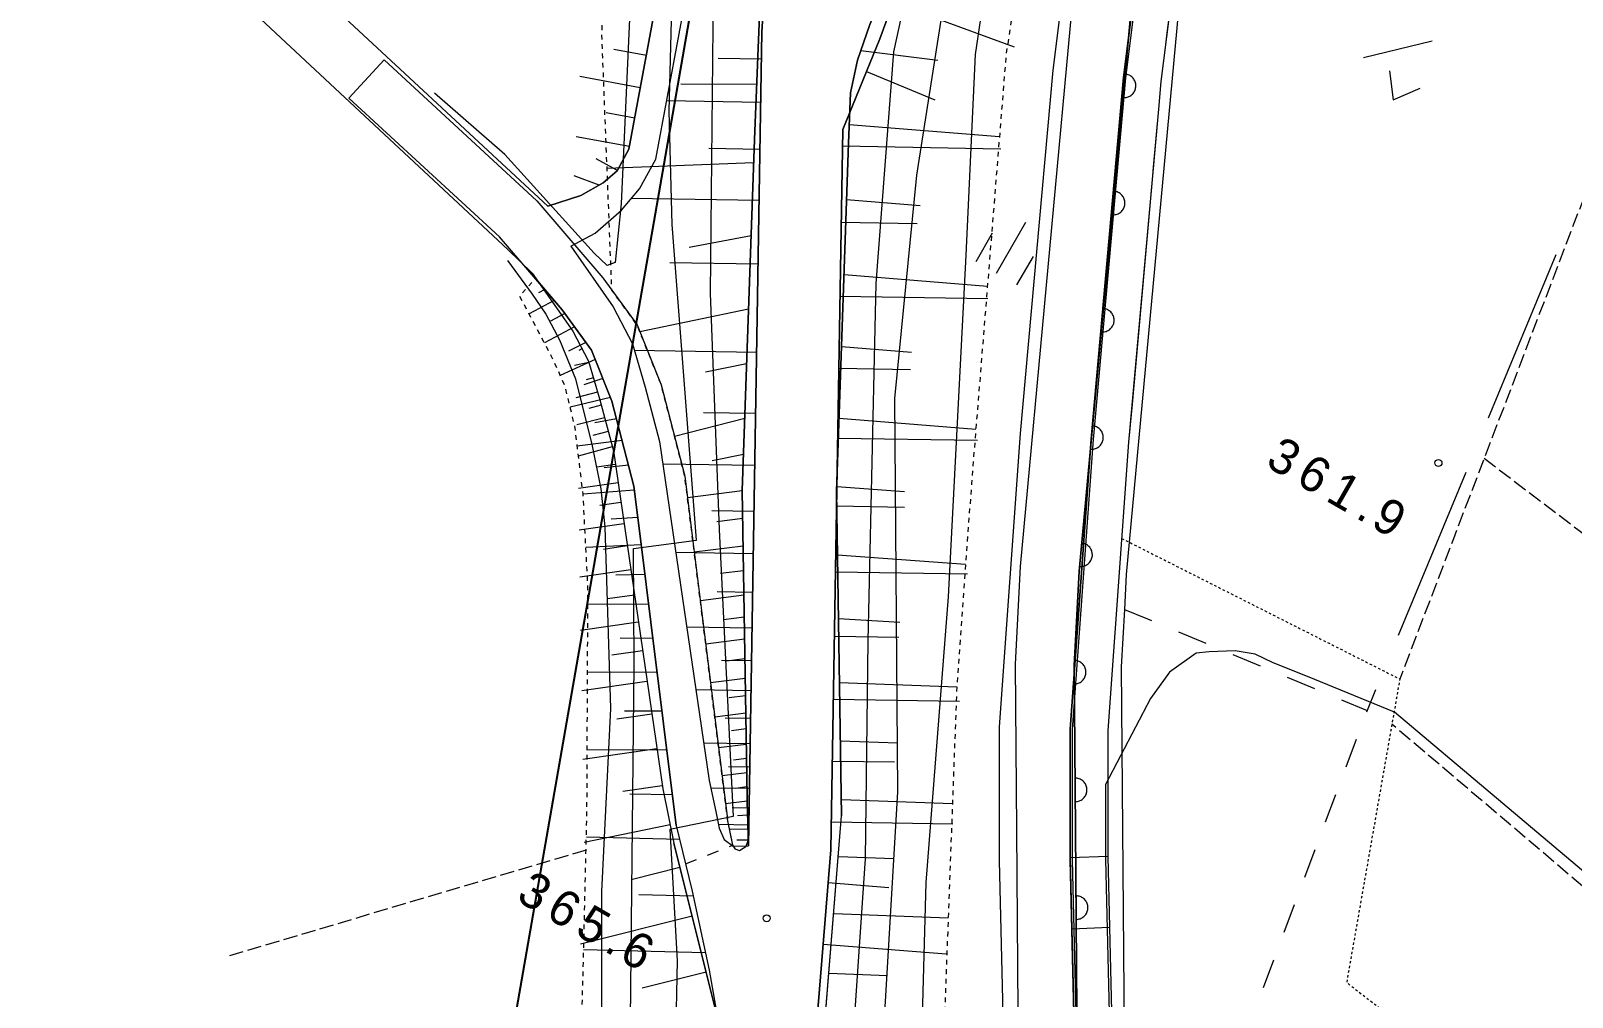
# Model space of a CAD drawing. Header units: millimetres. Extents: x -256476 to 341554, y -216330 to 457415.
# Drawn here: x -188020 to -122572, y 119272 to 160313 of the extents above; entities that cross this region are included whole.
import ezdxf

# ---------------------------------------------------------------- set-up
doc = ezdxf.new("R2010")
doc.units = ezdxf.units.MM
doc.header["$LTSCALE"] = 400
for name, pattern in [('561019', [1, 0.5, -0.5]), ('56201', [2.5, 1.25, -1.25]), ('56301', [0.5, 0.25, -0.25]), ('56302', [2, 1.5, -0.5])]:
    doc.linetypes.add(name, pattern=pattern)
doc.layers.get('Defpoints').update_dxf_attribs({"color": 153})
doc.layers.add('D-BGD', color=7, linetype='Continuous', lineweight=13)
doc.layers.add('●予備設計_LP横断', color=7, linetype='Continuous', lineweight=13)
doc.styles.add('Style-WORKING', font='WORKING.shx')
doc.linetypes.add('56111', pattern='A,1.25,[30,dgnlstyle-dm500.shx,S=0.004,R=0,X=0,Y=0],1.25', length=2.5)

# ---------------------------------------------------------------- blocks, each defined once
blk = doc.blocks.new('M6313')
at = {"layer": '●予備設計_LP横断', "linetype": 'Continuous', "lineweight": 9, "flags": 128}
blk.add_lwpolyline([(-0.75, 0), (0, -1), (0.75, 0)], dxfattribs=at)
blk = doc.blocks.new('M6334')
at = {"layer": '●予備設計_LP横断', "linetype": 'Continuous', "lineweight": 9}
for p, q in [((0, -1.25), (0, 1.25)), ((-1, -1.25), (-1, 0.15)), ((1, -1.25), (1, 0.15))]:
    blk.add_line(p, q, dxfattribs=at)
blk = doc.blocks.new('M7312')
at = {"layer": '●予備設計_LP横断', "linetype": 'Continuous', "lineweight": 20}
blk.add_circle((0, -0.001), 0.15, dxfattribs=at)

msp = doc.modelspace()

# ---------------------------------------------------------------- linework, layer by layer
at = {"layer": 'D-BGD', "linetype": 'Continuous'}
for p, q in [((-151405.2, 161518.7), (-146260.1, 159633.9)), ((-131433.8, 159176.4), (-128519.4, 159884.2)), ((-161879.5, 159269.4), (-163258.1, 159519.7)), ((-157001.6, 159106.9), (-158841, 159137.6)), ((-152773.1, 159479), (-149506.5, 159068.6)), ((-152538.9, 158583.2), (-149629.6, 157383.8)), ((-162143.5, 157887.1), (-164713.5, 158372.4)), ((-157199.6, 158037.1), (-160413.9, 158043.1)), ((-157032.4, 157267.5), (-161019.9, 157333.5)), ((-162375, 156601.4), (-163585, 156824)), ((-162606.3, 155396.4), (-164857.7, 155813.9)), ((-153265.2, 156337.5), (-146891.1, 155823.8)), ((-157058.5, 155275.6), (-159229, 155312.1)), ((-153560.4, 155421.7), (-146834.2, 155304.1)), ((-163139.7, 154388.1), (-164011.7, 154877.8)), ((-157329.2, 154713), (-163551.1, 154470.2)), ((-163884.3, 153754.9), (-164945, 154157)), ((-157095.1, 153105), (-162523.9, 153192)), ((-153380.8, 153147.7), (-150262.8, 152896.5)), ((-153609.5, 152185.7), (-150378.6, 152127.9)), ((-157436.9, 151601.6), (-160068.1, 151106.5)), ((-123258.6, 150794.2, 362553), (-126132.1, 143866.8, 362538)), ((-157140.4, 150397.5), (-160891.1, 150454.2)), ((-153491.2, 149957.7), (-147403.5, 149467)), ((-166197.8, 149322.5), (-166464.1, 149182.1)), ((-165797.7, 148856.4), (-166862.9, 148294.8)), ((-153662.2, 149044.1), (-147378.8, 148938.7)), ((-165348.2, 148309.4), (-165951.4, 147987)), ((-157544.6, 148490.1), (-162163.1, 147535)), ((-164932.4, 147735.8), (-166212.5, 147061)), ((-164452, 147073.1), (-165186.7, 146709.5)), ((-164623.9, 146809.6), (-164744.4, 146740.4)), ((-157197.1, 146646.8), (-162397.7, 146729.5)), ((-153596.6, 146911.9), (-150622.3, 146672.2)), ((-164061.3, 146360.6), (-165540.8, 145680.7)), ((-164326.5, 146223.4), (-164938.3, 146102.2)), ((-157624.8, 146171.3), (-159373.2, 145817.9)), ((-153714.6, 145983), (-150662.3, 145935.5)), ((-163735.3, 145553.2), (-164532.4, 145279.9)), ((-164130.9, 145580.4), (-164444.9, 145495.6)), ((-163409.3, 144745.8), (-165118.1, 144332.6)), ((-163956.3, 144961), (-164879.8, 144719)), ((-163800.2, 144409.9), (-164327.7, 144274.8)), ((-157244.6, 144055.8), (-159451.1, 144090)), ((-163656.5, 143877.4), (-164834.3, 143574.1)), ((-163150.6, 143832.5), (-164065, 143667.5)), ((-157705, 143852.6), (-160686.5, 143084.8)), ((-153702, 143866.1), (-147892.7, 143397.9)), ((-162913.7, 142912), (-164819.2, 142679.7)), ((-163506.6, 143295.3), (-164157, 143127)), ((-153756.9, 143019.9), (-147827.1, 142921.7)), ((-163329.7, 142640), (-164785.6, 142254.2)), ((-157758.3, 142314.1), (-159084.9, 142049.5)), ((-163202.6, 141897.9), (-163993, 141787)), ((-162643.3, 141861.5), (-163674.3, 141757.5)), ((-157278.8, 141849.3), (-161185.7, 141915.1)), ((-127090.6, 141557.2, 362533), (-129964.2, 134629.7, 362517)), ((-163086.7, 141116.2), (-164763.1, 140868.7)), ((-162395, 140806.8), (-164569.4, 140631.6)), ((-157810.5, 140775.7), (-160137.5, 140484.9)), ((-153802.5, 140962), (-150922.2, 140745.7)), ((-162969.8, 140276.2), (-163859.4, 140153.2)), ((-153807.7, 140142.4), (-150921.5, 140086.7)), ((-162250, 139646.4), (-163380.4, 139572.2)), ((-157316, 139898.3), (-159102, 139921.5)), ((-157792.1, 139603.3), (-158892.5, 139465.9)), ((-162838.1, 139381.5), (-164735.3, 139111)), ((-162105, 138486), (-164452, 138364.5)), ((-162700.4, 138437.3), (-163707.9, 138289.8)), ((-157344.1, 138103.6), (-160633.4, 138160.4)), ((-157773.6, 138430.9), (-159848.5, 138172.1)), ((-153767.1, 138056.6), (-148327, 137662.4)), ((-162544.2, 137424.8), (-164708.2, 137111.5)), ((-161946.9, 137218.9), (-163178.6, 137191.3)), ((-157757.1, 137385.6), (-158738.5, 137263.1)), ((-153854.5, 137331.9), (-148250.8, 137248.2)), ((-162391.9, 136345.3), (-163534.7, 136183.2)), ((-157740.7, 136340.2), (-159591.2, 136109.3)), ((-157368.2, 136456.5), (-158876.4, 136481.4)), ((-161788.8, 135951.8), (-164368.7, 135963)), ((-162229.8, 135202.5), (-164674.2, 134842.8)), ((-157393.1, 134948.3), (-160172.6, 134988.9)), ((-157726, 135407.9), (-158601.4, 135298.9)), ((-153724.4, 135348.9), (-151119.9, 135204.2)), ((-161609.1, 134508.4), (-162992.1, 134514.3)), ((-157711.3, 134475.6), (-159362.5, 134270.7)), ((-153896.2, 134610.7), (-151166.3, 134564)), ((-139282.4, 134782.8, 362905), (-138130.4, 134302.8, 362848)), ((-162045.7, 133977.8), (-163351, 133793.8)), ((-157411.6, 133551.7), (-158691.5, 133572.3)), ((-157698.2, 133643.8), (-158479.4, 133546.8)), ((-136977.4, 133822.4, 362791), (-135824, 133342.8, 362734)), ((-161430, 133064.9), (-164381.1, 133077.6)), ((-134672, 132862.8, 362677), (-133519, 132382.3, 362620)), ((-161856.7, 132681.1), (-164626.2, 132277.6)), ((-157440.9, 132276.7), (-159781.3, 132318.6)), ((-157685.1, 132811.9), (-159158.8, 132629)), ((-153681.8, 132641.2), (-148703.6, 132456.7)), ((-130922.2, 132321, 362512), (-131282.7, 131450.9, 362510)), ((-157673.4, 132069.5), (-158370.6, 131983)), ((-153940.2, 131925.4), (-148587.1, 131847.3)), ((-161650.6, 131293.9), (-163132.1, 131084.3)), ((-161225.1, 131413.9), (-162806.6, 131420.7)), ((-157661.7, 131327.1), (-158976.9, 131163.9)), ((-157455, 131108.3), (-158534.1, 131117.3)), ((-157651.3, 130664.5), (-158273.5, 130587.3)), ((-161436.1, 129821.1), (-164585.3, 129359)), ((-161020.1, 129763), (-164395.3, 129777.5)), ((-157477.6, 130025.6), (-159455.9, 130055.4)), ((-157640.9, 130002), (-158814.6, 129856.3)), ((-153642.7, 130157.2), (-151219.1, 130067.4)), ((-131746.8, 130210.2, 362492), (-132185.2, 129040, 362476)), ((-157490, 129040.7), (-158394.2, 129053)), ((-157631.4, 129402), (-158186.3, 129333.2)), ((-153985.4, 129298.5), (-151353.4, 129262)), ((-157622, 128802.1), (-158667.7, 128672.3)), ((-161209.4, 128249), (-162885.7, 128001.4)), ((-160784, 127860.5), (-162580.6, 127894.8)), ((-157507.2, 128127.9), (-159154.4, 128151.9)), ((-157612.5, 128202.2), (-158103.4, 128141.3)), ((-153603.6, 127673.2), (-148887.3, 127498.4)), ((-132623.4, 127868.5, 362459), (-133061, 126697.9, 362442)), ((-157603.1, 127602.3), (-158520.7, 127488.4)), ((-157519.3, 127304.3), (-158239.9, 127314.8)), ((-157593.6, 127002.3), (-158014.1, 126971.6)), ((-154657, 113762.6), (-153592.6, 126975.8)), ((-160871.3, 126589.7), (-164521.1, 125838.7)), ((-157529.8, 126583.7), (-158823.4, 126600.7)), ((-157586, 126402.4), (-158346.7, 126393.2)), ((-154027.9, 126716.2), (-148863.3, 126631.1)), ((-160476.5, 125971.4), (-164430.5, 126067.3)), ((-158312.9, 116191.6, 366370), (-160714.5, 125819.1, 365860)), ((-157545.1, 125935), (-158046.1, 125946.2)), ((-153731.9, 125247.3), (-151371.3, 125159.6)), ((-142284, 125250.7), (-143883.5, 125193.1)), ((-143883.5, 125193.1), (-143815.3, 122173.4)), ((-133499.4, 125527.7, 362426), (-133937, 124357.1, 362409)), ((-160461.6, 124774.1), (-162525.6, 124253.4)), ((-154159.8, 124139.1), (-151591.5, 123931.6)), ((-159888.4, 123568.7), (-162205.7, 123616.1)), ((-134375.5, 123186.9, 362393), (-134813.6, 122015.4, 362376)), ((-159941, 122710), (-164673.5, 121520.2)), ((-153927.1, 122823.5), (-149067.2, 122643.4)), ((-143815.3, 122173.4), (-142216.4, 122252.1)), ((-159369.1, 121150.1), (-164546.8, 121275.8)), ((-154369.8, 121526.2), (-149152.7, 121111)), ((-135252.1, 120845.3, 362359), (-135689.7, 119674.6, 362343)), ((-159344.2, 120337), (-162062.3, 119661.7)), ((-154131.2, 120290), (-151646.3, 120197.9))]:
    msp.add_line(p, q, dxfattribs=at)
at = {"layer": 'D-BGD', "linetype": '56302'}
for p, q in [((-75797.7, 84614.7), (-130226.8, 130865.9)), ((-164443.6, 125522), (-179634.1, 121013.4))]:
    msp.add_line(p, q, dxfattribs=at)
at = {"layer": 'D-BGD', "linetype": '56201'}
msp.add_line((-160219, 124933.3), (-158207, 125730.7), dxfattribs=at)
at = {"layer": 'D-BGD', "linetype": '561019', "flags": 128}
for points in [[(-157580.1, 125910.2), (-157662.6, 125654.3), (-157927, 125491.4), (-158092.5, 125556.5), (-158207, 125730.7), (-158439.4, 126833.2), (-159511.3, 135469.2), (-159906.5, 138636.4), (-160251.1, 141394), (-161250.3, 145274.1), (-162280.6, 147826), (-163349.8, 149301.1), (-163504.5, 153275.9), (-163772, 160128.8), (-163374.4, 170014.7), (-162501.2, 182389.7), (-162293.5, 185331.6), (-161610.7, 190135.3), (-159747.5, 203249.3), (-156579.4, 221721.7), (-152756.9, 239111), (-147692.1, 259980), (-144297.4, 274488.2), (-138728.7, 293328.2), (-132607.9, 310939.6), (-128030, 329396.4), (-125391.2, 340793.5), (-121737.6, 355978.7), (-121476.6, 357062.9), (-118161.7, 368448.4), (-114305.1, 388152.6), (-108075.5, 415729.5), (-107956.7, 416062.6), (-106990.1, 418781.5), (-104465.4, 429538.2)], [(-137021.9, 205327.4), (-137242.7, 204309), (-137721.4, 202107.7), (-139596.4, 192043.3), (-142828.7, 180023.1), (-144571.9, 172943.1), (-146612.6, 159279.5), (-148078.5, 141091.6), (-148702.8, 132476.7), (-149289.5, 116645.1), (-150036.7, 100241.4), (-150201.1, 76245.2), (-150203.9, 53077.8), (-151423.1, 37315.7), (-152099.3, 28578.4), (-153649.7, 11820.9), (-154202.8, -3302.2), (-154281.6, -15804), (-154211.2, -24183.7), (-153320, -28627), (-153067.2, -29888.8), (-153114.4, -30647.2), (-153222.5, -32376.3), (-153515.1, -41898.5)], [(-164036.7, -33090), (-164459.4, -31584), (-164762.7, -29464.9), (-165152.4, -26749.6), (-165761.3, -22166.4), (-166136.4, -15593.1), (-166162.2, -15150.3), (-167219.4, -7873.5), (-167672.2, -5512.8), (-167473.9, 25812.4), (-167662.1, 42693.8), (-167436.4, 47410.8), (-166556.9, 65744.3), (-165937.8, 89518.3), (-164780.5, 111646), (-164407.1, 127028.2), (-164365.5, 136694.2), (-164569.4, 140631.6), (-164921.7, 143520.4), (-165336.6, 145236.5), (-165920.8, 146507.8), (-167260, 149048.1), (-166946.2, 149399.4), (-166597.9, 149788.6)]]:
    msp.add_lwpolyline(points, dxfattribs=at)
at = {"layer": 'D-BGD', "linetype": 'Continuous', "flags": 128}
for points in [[(-157592.2, 126912.6), (-157810.8, 140795.3), (-157295.1, 155698.7), (-156848.9, 166622.5), (-155675.7, 180775.5), (-153851.7, 195689.4), (-152161.3, 207240.6), (-149461.5, 221268.2), (-146277.1, 236104.9), (-144334.7, 244552.6), (-140745.7, 258419.7), (-134447.6, 279929.3), (-129344.4, 297688.6), (-123827.9, 316231), (-123075, 318865.2), (-119388, 331759), (-114599.4, 349115.4)], [(-129344.4, 297688.6), (-134447.6, 279929.3), (-140745.7, 258419.7), (-144334.7, 244552.6), (-146277.1, 236104.9), (-149461.5, 221268.2), (-152161.3, 207240.6), (-153851.7, 195689.4), (-155675.7, 180775.5), (-156848.9, 166622.5), (-157295.1, 155698.7), (-157810.8, 140795.3), (-157592.2, 126912.6), (-157580.1, 125910.2)], [(-154657, 113762.6), (-153592.6, 126975.8), (-153809.6, 140757.2), (-153297.7, 155547.5), (-153210, 157680.6), (-152916.5, 159062.1), (-152392.6, 160585.6), (-151434.4, 162882.7), (-150390.5, 165790.3), (-150003, 166869.7), (-147645, 174800.6), (-147282, 176020), (-144323.5, 187247), (-142540.4, 193547.6), (-141542.5, 196606.1), (-141215.3, 197610.7), (-140172.3, 200426.5), (-139029.8, 202773.3), (-138359, 203809.9), (-137631.7, 204792.1), (-137021.9, 205327.4)], [(-151404, -24186.1), (-150833.7, -15946.1), (-150441.2, -7240.7), (-149927.5, 4998.4), (-149336.5, 25884.1), (-149067.9, 28879.8), (-146702, 39196.1), (-145702.7, 45014), (-145424.8, 48647.9), (-145067.5, 53694.1), (-144609.5, 60434.5), (-144438.9, 64156.6), (-144791.9, 69313.5), (-146034.4, 78714.2), (-146662.4, 84735.1), (-146732.5, 92170.1), (-146563.2, 111479.3), (-146883.9, 125056.1), (-146892.7, 130755.7), (-145990.9, 143206.5), (-144613.1, 158644.5), (-143079.6, 170855.7), (-140266.8, 188447), (-137721.4, 202107.7)], [(-150003, 166869.7), (-150390.5, 165790.3), (-151434.4, 162882.7), (-152392.6, 160585.6), (-152916.5, 159062.1), (-153210, 157680.6)], [(-141035.8, 163057.9), (-141629.8, 158324.2), (-143000.4, 142965.1), (-143892.5, 130649.4), (-143883.5, 125193.1)], [(-141035.5, 163057.8), (-141629.8, 158324.2), (-143000.4, 142965.1), (-143892.5, 130649.4), (-143884, 125193.1)], [(-139445.6, 162856.6), (-139792.6, 160099.8), (-139856.2, 159605.8)], [(-160622.9, 126562.3), (-161694.8, 135198.3), (-162080.4, 138289.7), (-162416.8, 140981.4), (-163344.3, 144585), (-164219.6, 146752.5), (-165456.7, 148459), (-168116.8, 151556.8), (-174513, 157459.5), (-173021.8, 159076.5)], [(-173021.8, 159076.5), (-166531.2, 153087.2), (-163728.9, 149823.5), (-162280.6, 147826), (-161250.3, 145274.1), (-160251.1, 141394), (-159906.5, 138636.4), (-159511.3, 135469.2), (-158439.4, 126833.2)], [(-139856.2, 159605.8), (-140038.3, 158153.3), (-140142.7, 156988.4), (-140395, 154157.6), (-141405.5, 142836.1), (-142293, 130592.8), (-142284, 125250.7)], [(-153210, 157680.6), (-153297.7, 155547.5), (-153809.6, 140757.2), (-153592.6, 126975.8)], [(-166597.9, 149788.6), (-165456.7, 148459), (-164219.6, 146752.5), (-163344.3, 144585), (-162416.8, 140981.4), (-162080.4, 138289.7), (-161694.8, 135198.3), (-160622.9, 126562.3), (-159932.8, 123775.7), (-159213.6, 120425.7), (-158784.9, 117928.9), (-158661.2, 116133.4), (-158646, 114050.8), (-159581.5, 101089.9), (-160164.3, 88849), (-160710.2, 76325.1), (-161149.3, 62795.1), (-161762.5, 44712.2), (-162304.7, 28520.6), (-162731.2, 11829.9), (-163284.3, -3608.1), (-163656.9, -20479.8), (-164059.5, -30783.9), (-164036.7, -33090)], [(-160622.9, 126562.3), (-159932.8, 123775.7), (-159213.6, 120425.7), (-158784.9, 117928.9), (-158661.2, 116133.4), (-158646, 114050.8)], [(-157592.2, 126912.6), (-157580.1, 125910.2), (-157662.6, 125654.3), (-157927, 125491.4), (-158092.5, 125556.5), (-158207, 125730.7), (-158439.4, 126833.2)], [(-143883.5, 125193.1), (-143815.3, 122173.4)], [(-142284, 125250.7), (-142216.4, 122252.1)], [(-143815.3, 122173.4), (-143563.3, 111501.2), (-143719.1, 93688.3)], [(-143815, 122173.4), (-143563.3, 111501.2), (-143718.7, 93688.3)], [(-142216.4, 122252.1), (-141963.3, 111513.5), (-142118.4, 93704.5)]]:
    msp.add_lwpolyline(points, dxfattribs=at)
for points, elevation in [([(-127977.6, 323798.7), (-133242.2, 305351.3), (-137067.6, 292519.8), (-139109.6, 286950.7), (-140974.6, 280620), (-142633.8, 274601.2), (-145069.2, 264607.4), (-149858.8, 246091.2), (-151661.2, 237892.9), (-153307.9, 229299.3), (-155871.6, 217928.4), (-157585.6, 208360.8), (-158635.1, 201725.1), (-160324.8, 189946.4), (-162163.7, 174846.1), (-162452.1, 163978.1), (-162959.2, 152962.5), (-163207.3, 150474.1), (-163546.4, 150349.5), (-164095.8, 150870.6), (-167896.9, 155055.6), (-170873, 157663.7)], 363000), ([(-165221, 42873.1), (-164345.3, 60526), (-163868.7, 78301), (-163531.6, 96313), (-162585.3, 115557.3), (-162397.4, 133406), (-162424, 138328), (-159758.5, 138685.2), (-160786, 152085.8), (-160913.6, 156904.4), (-160712.4, 164644.8), (-160229, 171266.8), (-157759.4, 196636.9), (-155672.9, 209707.8), (-151631.2, 228465.9), (-149480, 238950.6), (-146542.5, 250546.2), (-143249.4, 262481.8), (-138677.7, 278658.3), (-134980.9, 291556.9), (-130244.8, 307547.8), (-126062.3, 323741.6)], 364000), ([(-155721.4, 50813.2), (-155606.1, 70428), (-154864.9, 92518.1), (-153584.8, 110428.8), (-152572.9, 125143.9), (-152466.5, 134399), (-152120.8, 149582.5), (-151379.5, 159424.3), (-150009.2, 165707.2), (-152332.6, 166651.7), (-150227.9, 183227.8), (-147469.6, 198509), (-144604.9, 214033.5), (-141030.1, 231284.9), (-138028.6, 246134.4), (-133593.4, 262922.3), (-128877.5, 279335.5), (-123997, 295030)], 365000), ([(-133025.3, 291353.2), (-137849.7, 275152.3), (-142186.1, 260119.7), (-145640.5, 246773.8), (-149141.6, 232030.4), (-152331.8, 217380.4), (-153966.9, 209378.9), (-154976.4, 204016.7), (-155933.1, 198947.1), (-156333.6, 195663.9), (-157010, 186884.1), (-157941.7, 174104.4), (-159053.5, 161932.3), (-159170.4, 149175.6), (-158797.8, 139136.4), (-158199.1, 126944.3), (-160885, 126391.2), (-160581.3, 120833.5), (-160649.4, 117342), (-160717.9, 110990.2), (-161274.1, 95105.3), (-161728.2, 80654.3), (-162653.2, 57706.7), (-163132.9, 45466.5)], 365000), ([(-123913.3, 288274.7), (-126570.1, 280213.4), (-128157.9, 273843.3), (-130955.8, 263868.8), (-134159.2, 251342.9), (-138191, 234034.8), (-142711.1, 212919.6), (-144883, 203181.5), (-146691.5, 192333.8), (-149101.7, 179534.3), (-149702.4, 175234.7), (-147197.4, 174670.2), (-150411.4, 154175.7), (-151341, 144700.5), (-151220.5, 127996.4), (-151737.6, 119090.4), (-152826.2, 102198.9), (-153618.9, 85521.5), (-154340.9, 67269.3), (-154304.6, 51219.2), (-154287.9, 36475.6)], 364000), ([(-142333.2, 48419.9), (-141975.1, 53479.4), (-141514.4, 60258.7), (-141335.1, 64192.6), (-141706.3, 69622.9), (-142955.4, 79078.2), (-143563.4, 84911.1), (-143631.6, 92170.8), (-143463.8, 111501.7), (-143783.9, 125095.5), (-143792.8, 130646.3), (-142900.9, 142957.5), (-141530.1, 158313.1), (-140010.5, 170418), (-137212, 187918.3), (-134673.7, 201540.4), (-133987.7, 205621.4), (-132931, 210399.4)], 362000), ([(-142341.1, 202597), (-143248.5, 197181.9), (-141542.5, 196606.1), (-143433, 183590.9), (-146296.9, 168451.2), (-147357.4, 163136.7), (-147928.8, 159309.4), (-148313, 150779.1), (-149072.7, 136271.9), (-150016.1, 124146), (-150320.6, 113310.3), (-150496.2, 105486), (-150920.8, 86121.7), (-151329.1, 69197.9), (-151529.1, 51934.1), (-152566.5, 32286.5), (-154116.2, 9951.7), (-154666.6, -8645.9), (-154392.1, -26679.6), (-154030, -28642.1), (-153308.2, -30783.7), (-149337.6, -31326.7), (-146010.5, -32573.7)], 363000), ([(-167773.1, 150563.4), (-166729.2, 149124.7), (-166151.3, 148278.1), (-165572.8, 147193.5), (-164887.8, 145529.8), (-164185.6, 142687.9), (-163819.9, 140864), (-163646.8, 139240.8), (-163400.4, 131532.7), (-163782.7, 123766.1), (-163790.4, 116735.6), (-164419.1, 102901.8), (-164911.9, 95085.6), (-165343.5, 82461.4), (-165377.8, 72521.2), (-165976.4, 60894.9), (-166946.7, 46240), (-167491.4, 34492.8), (-167188.2, 19830.2), (-174212.1, 19116.7), (-195435.6, 5170.2)], 363000), ([(-130122.5, 131380.4), (-133808.4, 132884.3), (-135263.7, 133464.8), (-136039.4, 133844.9), (-136883.3, 133986.2), (-137990.1, 133940.8), (-138533.1, 133879.2), (-139667.2, 133080.1), (-140470.7, 131957.1), (-142389.2, 128298.5), (-142383.9, 125113.1), (-142062.8, 111513), (-142232.1, 92171.5), (-142206.4, 89469.2), (-142179.3, 86582.7), (-142164.7, 84990.7), (-141564.8, 79242), (-140312.1, 69762.8), (-139933, 64207.9), (-140116.5, 60178.3), (-140579.1, 53381.7), (-140936.6, 48317.2)], 362000), ([(-76257.7, 85379.7), (-101075.6, 106885.5), (-130122.5, 131380.4)], 362000)]:
    msp.add_lwpolyline(points, dxfattribs=dict(at, elevation=elevation))
at = {"layer": 'D-BGD', "linetype": 'Continuous', "extrusion": (-0.320398, 0.010414, 0.947226), "elevation": 398952.5}
for points in [[(-120517.5, -35525), (-155085.9, -36117.7), (-174637.5, -35462.6)], [(-174637.5, -35462.6), (-155085.9, -36117.7), (-120517.5, -35525)]]:
    msp.add_lwpolyline(points, dxfattribs=at)
at = {"layer": 'D-BGD', "linetype": '56111'}
for points in [[(-143718.7, 93688.3), (-143563.3, 111501.2), (-143883.9, 125094.1), (-143892.5, 130649.4), (-143000.4, 142965.1), (-141629.8, 158324.2), (-141035.7, 163056.3)], [(-139445.6, 162856.6), (-140038.3, 158153.3), (-140142.7, 156988.4), (-140362.6, 154523), (-140395, 154157.6), (-141261.3, 144453.4), (-141405.5, 142836.1), (-142293, 130592.8), (-142284, 125250.7)], [(-142216.4, 122252.1), (-141963.3, 111513.5), (-142118, 93704.5)]]:
    msp.add_lwpolyline(points, dxfattribs=at)
at = {"layer": 'D-BGD', "linetype": 'Continuous'}
for points, elevation in [([(-141552.5, 158474.7), (-141644.9, 157479.3), (-141601.1, 157477.2), (-141557.6, 157478.7), (-141515.1, 157484.3), (-141472.1, 157493), (-141431, 157506.3), (-141390.1, 157523.2), (-141351.4, 157542.5), (-141314.6, 157566.3), (-141279.1, 157592), (-141246.9, 157622), (-141217.3, 157653.4), (-141191.5, 157688.2), (-141167.8, 157725.3), (-141147.3, 157763.1), (-141129.7, 157803.7), (-141117.4, 157845.1), (-141106.9, 157887.5), (-141101.7, 157930.7), (-141099.1, 157975.3), (-141101.1, 158018), (-141106.2, 158061.3), (-141115.4, 158103.5), (-141128.2, 158145.5), (-141145.1, 158186.3), (-141164.3, 158225), (-141188.2, 158261.8), (-141213.9, 158297.4), (-141244.3, 158328.7), (-141275.3, 158359.2), (-141310, 158384.9), (-141347.2, 158408.6), (-141385, 158429.2), (-141426.1, 158445.9), (-141467, 158459), (-141509.9, 158468.7), (-141552.5, 158474.7)], 363012), ([(-142013.9, 153496.4), (-142106.7, 152500.1), (-142062.4, 152498.9), (-142018.9, 152500.4), (-141976.5, 152506), (-141933.4, 152514.7), (-141892.3, 152528), (-141851.9, 152544), (-141812.7, 152564.1), (-141776.4, 152587.1), (-141740.9, 152612.8), (-141708.2, 152643.6), (-141678.6, 152675), (-141652, 152709.3), (-141629.2, 152747), (-141608.6, 152784.8), (-141591, 152825.4), (-141578.7, 152866.8), (-141568.7, 152908.3), (-141563, 152952.3), (-141560.9, 152996.1), (-141562.4, 153039.7), (-141568, 153082.1), (-141576.7, 153125.2), (-141590, 153166.2), (-141606.4, 153208), (-141625.7, 153246.7), (-141650, 153282.6), (-141675.7, 153318.2), (-141705.6, 153350.4), (-141737.1, 153380), (-141771.4, 153406.6), (-141808.5, 153430.3), (-141846.3, 153450.8), (-141887.4, 153467.5), (-141928.3, 153480.7), (-141970.3, 153489.8), (-142013.9, 153496.4)], 363014), ([(-142475.7, 148517.2), (-142568, 147521.8), (-142524.2, 147519.7), (-142480.2, 147522.1), (-142438.3, 147526.8), (-142394.7, 147536.4), (-142353.6, 147549.6), (-142313.3, 147565.7), (-142273.7, 147584.4), (-142237.7, 147608.8), (-142202.2, 147634.5), (-142170, 147664.4), (-142140.4, 147695.8), (-142113.3, 147731), (-142090.1, 147767.3), (-142069.9, 147806.4), (-142052.8, 147846.2), (-142040.6, 147887.6), (-142030, 147930), (-142023.5, 147973.5), (-142022.2, 148017.8), (-142023.7, 148061.3), (-142029.3, 148103.8), (-142038, 148146.8), (-142051.3, 148187.9), (-142067.4, 148228.3), (-142087.5, 148267.5), (-142110.4, 148303.8), (-142137, 148339.8), (-142167, 148372), (-142198.4, 148401.6), (-142233.2, 148427.4), (-142270.3, 148451), (-142308.1, 148471.6), (-142348.7, 148489.2), (-142390.1, 148501.5), (-142431.7, 148511.5), (-142475.7, 148517.2)], 363016), ([(-142937, 143538.8), (-143029.3, 142543.5), (-142985.6, 142541.4), (-142942, 142542.9), (-142899.6, 142548.5), (-142856.5, 142557.1), (-142815.4, 142570.4), (-142773.7, 142586.8), (-142735, 142606.1), (-142699.1, 142630.4), (-142663.5, 142656.1), (-142631.3, 142686.1), (-142601.7, 142717.5), (-142575.1, 142751.8), (-142551.4, 142788.9), (-142530.4, 142827.6), (-142514.1, 142867.9), (-142501, 142908.8), (-142491.4, 142951.6), (-142484.8, 142995.2), (-142482.7, 143038.9), (-142485.6, 143082.1), (-142490.7, 143125.4), (-142499.4, 143168.5), (-142512.7, 143209.6), (-142528.7, 143249.9), (-142548.8, 143289.2), (-142571.8, 143325.4), (-142597.5, 143361), (-142628.8, 143392.8), (-142659.7, 143423.3), (-142694.5, 143449), (-142731.6, 143472.7), (-142769.4, 143493.3), (-142810.6, 143510), (-142851.5, 143523.1), (-142893, 143533.2), (-142937, 143538.8)], 363018), ([(-143398.3, 138560.5), (-143491.2, 137564.2), (-143446.9, 137563), (-143403.3, 137564.5), (-143360.9, 137570.1), (-143317.8, 137578.8), (-143275.9, 137591.6), (-143235.5, 137607.6), (-143196.3, 137627.7), (-143160.9, 137651.2), (-143124.8, 137677.8), (-143092.6, 137707.7), (-143063, 137739.2), (-143036.4, 137773.4), (-143012.8, 137810.6), (-142992.2, 137848.4), (-142975.5, 137889.5), (-142962.3, 137930.4), (-142953.2, 137972.4), (-142946.6, 138016), (-142944.5, 138059.7), (-142946.9, 138103.8), (-142951.6, 138145.7), (-142961.2, 138189.3), (-142974.5, 138230.4), (-142990, 138271.6), (-143010.1, 138310.8), (-143033.6, 138346.2), (-143059.3, 138381.8), (-143089.2, 138414), (-143121.5, 138444.1), (-143155.8, 138470.7), (-143193, 138494.4), (-143230.7, 138514.9), (-143271.9, 138531.7), (-143312.8, 138544.8), (-143354.8, 138553.9), (-143398.3, 138560.5)], 363020), ([(-143721.4, 133571.9), (-143712.8, 132571.5), (-143668.7, 132573.9), (-143625.8, 132580.4), (-143584.5, 132590.1), (-143542, 132603.7), (-143502, 132621.1), (-143463.6, 132641.7), (-143426.5, 132664.2), (-143393.1, 132692.3), (-143360.5, 132720.8), (-143331.6, 132755), (-143305, 132789.3), (-143281.8, 132825.6), (-143262.5, 132865.2), (-143245.4, 132905), (-143233.5, 132947.7), (-143224.4, 132989.8), (-143219.2, 133032.9), (-143217.1, 133076.7), (-143219.4, 133120.7), (-143225.9, 133163.7), (-143235.6, 133205), (-143249.3, 133247.5), (-143265.8, 133286.9), (-143286.4, 133325.3), (-143309.7, 133363), (-143336.9, 133395.9), (-143366.4, 133429), (-143399.7, 133457.3), (-143434, 133484), (-143471.1, 133507.6), (-143510.8, 133527), (-143550.5, 133544), (-143593.3, 133555.9), (-143634.4, 133564.6), (-143677.6, 133569.8), (-143721.4, 133571.9)], 363117), ([(-143677.2, 128574), (-143668.6, 127573.7), (-143624.5, 127576), (-143581.6, 127582.5), (-143539.4, 127591.7), (-143498.3, 127605), (-143458.3, 127622.4), (-143419.1, 127642.5), (-143382.3, 127666.3), (-143348.5, 127693), (-143316.3, 127723), (-143287.1, 127755.8), (-143260.4, 127790.1), (-143237.6, 127827.7), (-143218.8, 127866.5), (-143201.2, 127907.1), (-143189, 127948.5), (-143180.7, 127991), (-143174.6, 128033.7), (-143173.4, 128078), (-143175.7, 128122), (-143182.2, 128164.9), (-143191.4, 128207.1), (-143204.2, 128249.1), (-143222.1, 128288.2), (-143242.2, 128327.5), (-143266, 128364.2), (-143292.7, 128398), (-143322.2, 128431.1), (-143355.5, 128459.5), (-143389.8, 128486.1), (-143427.4, 128508.9), (-143465.7, 128528.6), (-143506, 128544.8), (-143548.2, 128557.6), (-143590.2, 128566.7), (-143633.4, 128571.9), (-143677.2, 128574)], 363239), ([(-143637.6, 123574.2), (-143629.8, 122574.3), (-143585.8, 122576.7), (-143542.9, 122583.2), (-143500.7, 122592.4), (-143458.7, 122605.2), (-143418.7, 122622.5), (-143380.3, 122643.2), (-143343.6, 122667), (-143309.8, 122693.7), (-143276.7, 122723.1), (-143248.3, 122756.4), (-143220.8, 122790.2), (-143198, 122827.9), (-143179.2, 122866.7), (-143162.1, 122906.4), (-143149.4, 122948.7), (-143141.1, 122991.2), (-143135, 123033.9), (-143133.8, 123078.1), (-143136.1, 123122.2), (-143141.7, 123164.6), (-143150.9, 123206.8), (-143164.6, 123249.3), (-143182, 123289.2), (-143202.6, 123327.6), (-143225.6, 123363.9), (-143253.1, 123398.2), (-143281.7, 123430.8), (-143315.9, 123459.6), (-143349.7, 123487.1), (-143386.4, 123509.4), (-143426.1, 123528.8), (-143465.9, 123545.9), (-143508.1, 123558.6), (-143550.6, 123566.9), (-143593.3, 123573), (-143637.6, 123574.2)], 363267)]:
    msp.add_lwpolyline(points, close=True, dxfattribs=dict(at, elevation=elevation))
at = {"layer": 'D-BGD', "linetype": '56302', "flags": 128}
for points in [[(-121767.5, 154036.4), (-127613, 138742.1), (-129890.5, 132783.4)], [(-126307.7, 142156.8), (-116847.1, 134963.2), (-74228.7, 102556.5)]]:
    msp.add_lwpolyline(points, dxfattribs=at)
at = {"layer": 'D-BGD', "linetype": '56301', "flags": 128}
msp.add_lwpolyline([(-141701.3, 138755.8), (-129890.5, 132783.4), (-132149.5, 119895.8), (-114969.8, 106646.9), (-108065.9, 99921.7)], dxfattribs=at)
at = {"layer": 'D-BGD', "linetype": 'Continuous', "extrusion": (0.385178, 0.917833, 0.096026), "elevation": 104910.1}
msp.add_lwpolyline([(183082.7, 354624.7), (182023.4, 354534.3), (181836.9, 354525.2)], dxfattribs=at)
at = {"layer": 'D-BGD', "linetype": 'Continuous', "extrusion": (0.037109, -0.02825, 0.998912), "elevation": 353530.3}
msp.add_lwpolyline([(24774.3, 201924.2), (25071.8, 200787.8), (24999.9, 200766.4)], dxfattribs=at)
at = {"layer": 'D-BGD', "linetype": 'Continuous'}
for points in [[(-97164.5, 429386.2, 366962.2), (-105314.8, 391837.5, 366780), (-105330, 391730.8, 366780), (-108715.1, 375106.4, 367500), (-113249.4, 353352.2, 366990), (-123088.4, 318095.5, 366600), (-127878.5, 301113.7, 366690), (-139832.1, 259609.7, 366640), (-147094.6, 231765, 366750), (-150537.8, 215220, 366780), (-152572, 203032.5, 366870), (-155580.3, 181946.8, 366560), (-157252.9, 179759.3, 366000), (-157940.8, 178482.3, 365710), (-158195.3, 177417.5, 365510), (-158855.8, 175225, 365400), (-161178.9, 163076.7, 364540), (-162626.4, 155281.1, 364040), (-163127.4, 154369.4, 364030), (-163712.9, 153852.5, 364020), (-164666.9, 153316.6, 363750), (-166068.4, 152864.9, 363750)], [(-131895.5, 206395.8, 362830), (-136497.6, 181393.3, 363030), (-137857.1, 173108.8, 362900), (-138837.2, 166186.4, 362800), (-139162.7, 162590.2, 363010), (-141514.5, 137228.5, 363020), (-141587.8, 135736.6, 363060), (-141715.5, 133307.1, 363110), (-141663.6, 126414.3, 363280), (-141525.5, 109056.5, 363210), (-141522.7, 107255.5, 363220), (-141478.5, 93907.9, 363320), (-141532.5, 90743.9, 363270), (-141455, 83675, 363160), (-140320.1, 71984.2, 363250), (-139720.8, 66726.1, 363170), (-139566.6, 64446, 363130), (-139603.5, 61652.8, 363090), (-140683, 43460.8, 363360)], [(-134085.6, 205555.4, 362840), (-138466.4, 181740.7, 363030), (-139828.5, 173411.5, 362900), (-140826.2, 166418.4, 362800), (-141154.2, 162777.6, 363010), (-143508.6, 137371.3, 363020), (-143719.8, 133351.8, 363110), (-143658.2, 126395.8, 363280), (-143528.7, 109043, 363210), (-143480.5, 93916.8, 363320), (-143525.7, 90747.8, 363270), (-143454.7, 83567.2, 363160), (-142307.7, 71777.2, 363250), (-141715.7, 66546.4, 363170), (-141572.4, 64387.8, 363130), (-141610.1, 61733.6, 363090), (-142676.9, 43684.2, 363360), (-143211.4, 40346.5, 363310), (-145914.5, 28520.5, 363410), (-146171.1, 26107.4, 363370), (-146331.1, 23200.4, 363330), (-147170.2, 591, 363520), (-147207.9, -2063.3, 363480)], [(-134085.6, 205555.4, 362840), (-138466.4, 181740.7, 363030), (-139828.5, 173411.5, 362900), (-140826.2, 166418.4, 362800), (-141154.2, 162777.6, 363010), (-143508.6, 137371.3, 363020), (-143719.8, 133351.8, 363110), (-143658.2, 126395.8, 363280), (-143528.7, 109043, 363210), (-143480.5, 93916.8, 363320), (-143525.7, 90747.8, 363270), (-143454.7, 83567.2, 363160), (-142307.7, 71777.2, 363250), (-141715.7, 66546.4, 363170), (-141572.4, 64387.8, 363130), (-141610.1, 61733.6, 363090), (-142676.9, 43684.2, 363360), (-143211.4, 40346.5, 363310), (-145914.5, 28520.5, 363410), (-146171.1, 26107.4, 363370), (-146331.1, 23200.4, 363330), (-147170.2, 591, 363520), (-147207.9, -2063.3, 363480)], [(-142676.9, 43684.2, 363360), (-141610.1, 61733.6, 363090), (-141572.4, 64387.8, 363130), (-141715.7, 66546.4, 363170), (-142307.7, 71777.2, 363250), (-143454.7, 83567.2, 363160), (-143525.7, 90747.8, 363270), (-143480.5, 93916.8, 363320), (-143528.7, 109043, 363210), (-143658.2, 126395.8, 363280), (-143719.8, 133351.8, 363110), (-143508.6, 137371.3, 363020), (-141154.2, 162777.6, 363010), (-140826.2, 166418.4, 362800), (-139828.5, 173411.5, 362900), (-138466.4, 181740.7, 363030), (-134085.6, 205555.4, 362840)], [(-160150.4, -41760.3, 366391.7), (-159929.2, -37197.3, 366390), (-159251.7, -3029.9, 366450), (-157825.1, 39403.9, 366560), (-156633.7, 82030.5, 366660), (-154828.1, 115953.2, 366370), (-154052, 125530.5, 366510), (-153546.1, 156128.7, 366340), (-151974.8, 159966, 366480), (-150329.8, 164453.1, 366200), (-149275.7, 167792, 365790), (-144820.1, 183951.1, 364590), (-141526.6, 195760.7, 364050), (-139731.3, 200830.4, 363590), (-138522, 203757.1, 363160), (-137554.2, 204838.7, 362900), (-137131.9, 205091.9, 363110), (-136677.8, 205119.2, 362840)], [(-136677.8, 205119.2, 362840), (-137131.9, 205091.9, 363110), (-137554.2, 204838.7, 362900), (-138522, 203757.1, 363160), (-139731.3, 200830.4, 363590), (-141526.6, 195760.7, 364050), (-144820.1, 183951.1, 364590), (-149275.7, 167792, 365790), (-150329.8, 164453.1, 366200), (-151974.8, 159966, 366480), (-153546.1, 156128.7, 366340)], [(-146566, 44443.3, 363380), (-145601.2, 61893.8, 363110), (-145532.8, 64380.5, 363150), (-145462.7, 66589.4, 363180), (-145466.9, 71759.2, 363260), (-146233, 83630.1, 363170), (-146025, 90754.1, 363270), (-145974.8, 93931.8, 363320), (-146024.3, 109035.7, 363210), (-146158.8, 126379.8, 363280), (-146211.5, 133411.5, 363110), (-145997.6, 137556.2, 363020), (-143640.5, 163007.2, 363010), (-143308.6, 166715, 362800), (-142297, 173792.4, 362900), (-140927.4, 182174.9, 363030), (-139115.2, 191929.4, 362940), (-136677.8, 205119.2, 362840)], [(-166068.4, 152864.9, 363750), (-164666.9, 153316.6, 363750), (-163712.9, 153852.5, 364020), (-163127.4, 154369.4, 364030), (-162626.4, 155281.1, 364040), (-161178.9, 163076.7, 364540), (-158855.8, 175225, 365400), (-158195.3, 177417.5, 365510), (-157940.8, 178482.3, 365710), (-157252.9, 179759.3, 366000), (-155580.3, 181946.8, 366560)], [(-194582, 180916.2, 363720), (-194027.2, 179593.8, 363700), (-194332.3, 179123.3, 363700), (-185878.2, 171276.3, 363710), (-176647.1, 162694.4, 363730), (-166068.4, 152864.9, 363750)], [(-165096.5, 151164.4, 363720), (-164060.7, 151722.4, 363720), (-162933.2, 152700.7, 363730), (-162181.7, 153606.7, 364030), (-161481.4, 154865.1, 364040), (-159991.2, 162855.4, 364540), (-157685.7, 174933, 365400), (-157040.1, 177099.5, 365510), (-156814.4, 178054, 365710), (-156242.4, 179109.3, 366000), (-155723.4, 179791.4, 366530)], [(-197110.7, 173788.1, 363620), (-196172.6, 173433.5, 363620), (-195780.1, 174638.1, 363630), (-193368.2, 174901.1, 363630), (-167769.8, 151028.6, 363750), (-166726.8, 150013.8, 363720), (-165001.5, 147557.2, 363940), (-164341.2, 146278, 364180), (-163854.2, 144637, 364150), (-163285.4, 142476.1, 364380), (-161189.9, 128122.4, 365760), (-160714.5, 125819.1, 365860)], [(-153546.1, 156128.7, 366340), (-154052, 125530.5, 366510), (-154828.1, 115953.2, 366370), (-156633.7, 82030.5, 366660), (-157825.1, 39403.9, 366560), (-159251.7, -3029.9, 366450)], [(-165096.5, 151164.4, 363720), (-163288.5, 148591.1, 363940), (-162475.1, 147016.2, 364180), (-161927.8, 145179.1, 364150), (-161327.2, 142873, 364380), (-159220.5, 128478.3, 365760), (-158929.9, 127157.8, 366010), (-158796.5, 126446.8, 365860), (-158573.2, 125972.4, 365990), (-158204.3, 125691.1, 366250), (-157540.7, 125701.8, 366510)], [(-165001.5, 147557.2, 363940), (-164341.2, 146278, 364180), (-163854.2, 144637, 364150), (-163285.4, 142476.1, 364380), (-161189.9, 128122.4, 365760), (-160714.5, 125819.1, 365860), (-158312.9, 116191.6, 366370), (-160137.3, 82175.9, 366660), (-161326.3, 39513.3, 366560), (-162748, -2911.8, 366450), (-162929.3, -37099.1, 366390)]]:
    msp.add_polyline3d(points, dxfattribs=at)
at = {"layer": 'Defpoints', "linetype": 'Continuous', "flags": 128}
msp.add_lwpolyline([(-182340.8, -41298.2), (-182905.8, 29763.4), (-113155.3, 429719.1)], dxfattribs=at)

# ---------------------------------------------------------------- block references
at = {"layer": 'D-BGD', "linetype": 'Continuous', "lineweight": 9, "xscale": 1000, "yscale": 1000, "zscale": 1000, "rotation": 330.1091246385173}
for name, p in [('M6313', (-129680.9, 158244.9)), ('M6334', (-146393.1, 151101.1))]:
    msp.add_blockref(name, p, dxfattribs=at)
at = {"layer": 'D-BGD', "linetype": 'Continuous', "lineweight": 20, "xscale": 1000, "yscale": 1000, "zscale": 1000, "rotation": 330.1091246385173}
for p in [(-128251, 141962.4, 361897), (-156776.2, 122623.3, 365637)]:
    msp.add_blockref('M7312', p, dxfattribs=at)

# ---------------------------------------------------------------- texts
at = {"layer": 'D-BGD', "linetype": 'Continuous', "char_height": 1500, "attachment_point": 7, "rotation": 330.109125, "line_spacing_factor": 0.722892, "style": 'Style-WORKING'}
for s, insert in [('\\T1.319;361.9', (-135655.5, 141836.1)), ('\\T1.287;365.6', (-167471.8, 123384.6))]:
    msp.add_mtext(s, dxfattribs=dict(at, insert=insert))

doc.saveas('drawing.dxf')
